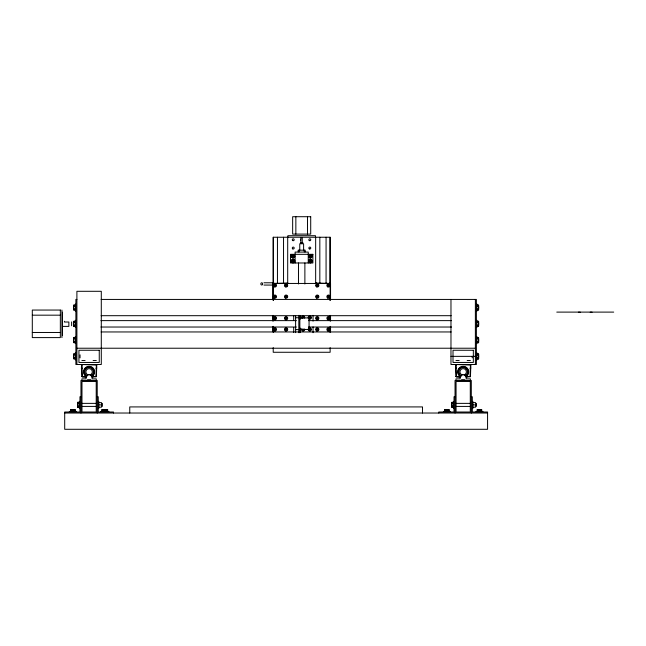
<?xml version="1.0" encoding="UTF-8"?>
<svg xmlns="http://www.w3.org/2000/svg" width="646" height="646" viewBox="0 0 646 646"><rect width="100%" height="100%" fill="white"/><g stroke="black" fill="none" stroke-linecap="round" stroke-linejoin="round"><path stroke-width="0.97" d="M75.324 304.92L73.83 304.92L73.62 307.561L73.83 310.201L75.324 310.201M75.324 321.183L73.83 321.183L73.62 323.824L73.83 326.464L75.324 326.464M75.324 337.454L73.83 337.454L73.62 340.095L73.83 342.735L75.324 342.735M75.324 353.717L73.83 353.717L73.62 356.358L73.83 358.998L75.324 358.998M79.393 407.529L77.891 407.529L77.69 404.889L77.891 402.248L79.393 402.248M77.69 406.875L77.891 406.213L79.393 406.213M453.468 407.529L451.974 407.529L451.764 404.889L451.974 402.248L453.468 402.248M476.942 310.201L478.444 310.201L478.646 307.561L478.444 304.92L476.942 304.92M476.942 321.183L478.444 321.183L478.646 323.824L478.444 326.464L476.942 326.464M478.646 321.845L478.444 322.507L476.942 322.507M476.942 337.454L478.444 337.454L478.646 340.095L478.444 342.735L476.942 342.735M478.646 342.073L478.444 342.735M476.942 353.717L478.444 353.717L478.646 356.358L478.444 358.998L476.942 358.998M478.646 354.371L478.444 355.034L476.942 355.034M478.646 358.336L478.444 358.998M90.698 374.623L92.055 376.973L95.963 376.4L96.375 365.063L81.816 364.489L81.412 368.01L81.816 376.57L86.136 376.973L87.493 374.623M96.206 364.893L96.375 364.489L96.779 364.893L96.375 376.57L92.055 376.973M273.387 283.037L273.218 283.449L273.621 283.037M273.621 283.449L273.791 283.037M315.757 283.037L315.587 283.449L315.991 283.037M315.991 283.449L316.16 283.037M329.977 299.05L330.55 298.638L330.55 283.449L315.587 283.037L315.183 283.449M329.977 331.834L330.55 331.422L330.55 326.674M464.773 374.623L466.129 376.973L470.046 376.4L470.45 365.063L455.898 364.489L455.487 368.01L455.898 376.57L460.218 376.973L461.575 374.623M470.28 364.893L470.45 364.489L470.853 364.893L470.45 376.57L466.129 376.973M73.676 341.742L75.324 341.411M77.891 402.248L77.891 403.572L79.393 403.572M73.676 309.208L75.324 308.885M73.83 337.454L73.83 338.77L75.324 338.77M73.676 358.005L75.324 357.674M478.589 305.913L476.942 306.244M478.444 326.464L478.444 325.148L476.942 325.148M85.902 376.57L86.532 376.287A5.12 5.12 0 0 1 85.175 368.559A5.12 5.12 0 0 1 93.024 368.559A5.12 5.12 0 0 1 91.659 376.287L93.008 375.762A5.531 5.531 0 0 0 93.008 367.937A5.531 5.531 0 0 0 85.183 367.937A5.531 5.531 0 0 0 85.183 375.762L86.007 376.392M283.449 283.449L283.683 283.037M325.818 283.449L326.06 283.037M459.984 376.57L460.614 376.287A5.12 5.12 0 0 1 459.249 368.559A5.12 5.12 0 0 1 467.098 368.559A5.12 5.12 0 0 1 465.734 376.287L467.082 375.762A5.531 5.531 0 0 0 467.082 367.937A5.531 5.531 0 0 0 459.258 367.937A5.531 5.531 0 0 0 459.258 375.762L460.081 376.392M82.397 376.57L81.985 364.893M86.758 380.494L87.573 379.686L90.626 379.686L91.433 380.494M273.387 299.05L272.814 298.638L272.814 283.449L287.769 283.037L288.181 283.449M272.814 316.233L273.387 315.821L272.814 316.233L272.814 320.981M456.472 376.57L456.068 364.893M460.832 380.494L461.648 379.686L464.7 379.686L465.516 380.494M283.053 283.449L283.586 283.037M81.412 368.01L81.816 367.84M81.816 368.414L82.228 368.244M96.375 365.063L96.779 364.893M81.816 376.57L82.228 376.4M81.889 380.494L81.889 378.895L86.055 378.895L86.055 377.296L87.816 374.753L90.375 374.753L92.136 377.296L92.136 378.895L96.302 378.895L96.302 380.494M455.487 368.01L455.898 367.84M455.898 368.414L456.302 368.244M470.45 365.063L470.853 364.893M455.898 376.57L456.302 376.4M455.971 380.494L455.971 378.895L460.13 378.895L460.13 377.296L461.89 374.753L464.458 374.753L466.218 377.296L466.218 378.895L470.377 378.895L470.377 380.494M72.828 409.952L75.122 409.952L70.543 409.952L72.828 409.952L72.828 411.454M105.363 409.952L107.648 409.952L103.069 409.952L105.363 409.952L105.363 411.454M445.764 409.75L444.626 409.952L449.196 409.952M478.872 409.806L481.722 409.952L477.152 409.952L478.29 409.75M446.346 409.806L447.476 409.806M300.398 242.807L302.958 242.807M263.98 282.786L273.654 282.786M272.814 283.449L330.55 283.449M263.98 285.064L272.757 285.064M272.814 298.638L273.621 298.638M329.735 298.638L330.55 298.638M76.898 299.429L75.881 299.429L75.881 364.489L101.293 364.489L101.293 291.298L76.898 291.298L76.898 364.489M101.107 299.429L476.385 299.429L476.385 364.489L450.973 364.489L450.973 299.429M75.324 306.244L73.676 305.913M476.942 308.885L478.589 309.208M556.771 312.107L613.7 312.107M578.372 312.188L580.294 312.188M590.161 312.188L592.083 312.188M32.3 315.175L60.344 315.175M101.107 315.692L451.158 315.692M330.55 316.233L329.977 315.821L330.55 316.233L330.55 320.981M295.618 317.743L298.823 317.743M299.752 317.921L309.063 317.921L309.063 329.444L299.752 329.444M100.913 320.626L296.385 320.626M308.473 320.626L451.546 320.626M75.324 322.507L73.676 322.176M75.324 325.148L73.83 325.148L73.83 326.464M62.46 326.392L68.864 326.392L68.864 322.015L64.447 322.015L64.447 321.264M100.913 327.029L296.385 327.029M308.473 327.029L451.546 327.029M295.618 329.621L298.823 329.621M299.841 329.517L301.739 329.202M272.814 326.674L272.814 331.422L273.621 331.422M329.735 331.422L330.55 331.422M101.107 331.955L451.158 331.955M32.3 332.472L60.344 332.472M476.942 338.77L478.444 338.77L478.444 337.454M476.942 341.411L478.589 341.742M76.898 348.226L475.375 348.226M75.324 355.034L73.676 354.711M450.973 356.358L475.375 356.358M476.942 357.674L478.589 358.005M81.889 360.533L85.094 360.533M93.097 360.533L96.302 360.533M455.971 360.533L459.169 360.533M467.179 360.533L470.377 360.533M82.228 376.973L86.136 376.973M456.302 376.973L460.218 376.973M80.96 396.757L79.951 396.757L79.951 412.011L64.697 412.011L64.697 429.291L487.568 429.291L487.568 412.011L472.323 412.011L472.323 396.757L471.305 396.757M97.231 396.757L98.249 396.757L98.249 412.011L113.494 412.011L113.494 413.028M455.042 396.757L454.025 396.757L454.025 412.011L438.779 412.011L438.779 413.028M98.798 402.603L101.47 402.603L101.47 407.182L98.798 407.182M472.88 402.603L475.545 402.603L475.545 407.182L472.88 407.182M81.396 403.37L96.399 403.37M455.47 403.37L470.482 403.37M451.974 403.572L453.468 403.572M98.798 404.889L101.47 404.889M472.88 404.889L475.545 404.889M451.974 406.213L453.468 406.213M81.396 406.415L96.399 406.415M455.47 406.415L470.482 406.415M69.275 411.454L76.381 411.454M100.574 411.454L108.916 411.454M443.358 411.454L450.464 411.454M475.884 411.454L482.99 411.454M64.697 413.028L487.568 413.028M448.049 409.75L448.631 409.806M106.42 409.952L101.842 409.952L106.42 409.75M470.45 367.84L470.853 368.01M470.046 368.244L470.45 368.414M455.487 364.893L455.898 365.063M470.046 376.4L470.45 376.57M96.375 367.84L96.779 368.01M95.963 368.244L96.375 368.414M81.412 364.893L81.816 365.063M95.963 376.4L96.375 376.57M319.77 283.037L320.303 283.449M329.735 283.037L330.138 283.449L329.977 283.037M287.365 283.037L287.769 283.449L287.607 283.037M272.814 331.422L273.387 331.834M319.673 283.037L319.907 283.449M277.304 283.037L277.538 283.449M451.974 407.529L451.764 402.636M77.891 407.529L77.69 402.636M469.876 376.57L470.046 376.973M329.565 283.037L329.735 283.449M287.195 283.037L287.365 283.449M95.802 376.57L95.963 376.973M303.822 317.985L303.014 316.855L302.441 318.115M303.741 328.975L303.168 330.235L302.36 329.113M481.722 411.454L481.722 409.75L477.152 409.75L477.152 411.454M479.437 409.952L479.437 411.454M478.646 305.308L478.646 309.814M478.646 321.571L478.646 326.077M478.646 337.842L478.646 342.348M478.646 354.105L478.646 358.611M476.942 304.008L476.942 311.114M476.942 320.271L476.942 327.377M476.942 336.542L476.942 343.648M476.942 352.805L476.942 359.911M476.482 403.37L476.482 406.415M475.375 299.429L475.375 364.489M472.88 401.336L472.88 408.442M472.226 356.358L472.226 357.884M471.305 413.028L471.305 380.494L455.042 380.494L455.042 413.028M453.468 401.336L453.468 408.442M449.196 411.454L449.196 409.75L444.626 409.75L444.626 411.454M446.911 409.952L446.911 411.454M422.516 413.028L422.516 406.923L129.757 406.923L129.757 413.028M330.138 300.463L330.138 237.244L273.218 237.244L273.218 300.463M330.138 315.369L330.138 320.981M330.138 326.335L330.138 332.327M330.138 347.629L330.138 352.272L273.218 352.272L273.218 347.629M330.066 237.244L330.066 284.272M330.066 298.274L330.066 300.277M326.069 237.244L326.069 283.271M319.827 237.244L319.827 283.271M315.66 237.244L315.66 283.271M315.466 237.607L315.466 235.701L287.898 235.701L287.898 237.607M313.052 315.361L313.052 321.135M313.052 326.916L313.052 332.698M308.239 262.979L308.239 252.085L295.117 252.085L295.117 262.979M307.504 216.709L307.504 234.094M305.203 251.875L305.203 250.172L298.161 250.172L298.161 251.875M304.88 262.979L304.88 283.998M304.274 250.172L304.274 251.875M303.604 250.172L303.604 243.768L299.76 243.768L299.76 250.172M302.247 242.807L302.247 238.003L300.834 238.003L300.834 242.807M300.099 315.482L300.099 317.121M300.099 317.404L300.099 319.326M300.099 328.039L300.099 329.961M300.099 330.243L300.099 332.165M299.841 315.361L299.841 332.698M299.074 250.172L299.074 251.875M298.823 315.361L298.823 332.698M298.476 262.979L298.476 283.998M295.852 216.709L295.852 234.094M295.618 315.644L295.618 332.65M293.696 315.434L293.696 319.964M293.696 327.401L293.696 332.335M287.696 237.244L287.696 283.271M283.537 237.244L283.537 283.271M277.449 237.244L277.449 283.271M273.29 237.244L273.29 284.272M273.29 298.274L273.29 300.277M273.218 315.369L273.218 320.981M273.218 326.335L273.218 332.327M107.648 411.454L107.648 409.75L101.842 409.75L101.842 411.454M103.069 409.75L103.069 411.454M102.407 403.37L102.407 406.415M98.798 401.336L98.798 408.442M97.231 413.028L97.231 380.494L80.96 380.494L80.96 413.028M80.039 354.832L80.039 357.884M79.393 401.336L79.393 408.442M75.324 304.008L75.324 311.114M75.324 320.271L75.324 327.377M75.324 336.542L75.324 343.648M75.324 352.805L75.324 359.911M75.122 411.454L75.122 409.75L70.543 409.75L70.543 411.454M73.62 305.308L73.62 309.814M73.62 321.571L73.62 326.077M73.62 337.842L73.62 342.348M73.62 354.105L73.62 358.611M71.625 321.91L71.625 325.745M62.46 312.139L62.46 335.516M61.943 310.056L61.943 337.6M286.582 284.611A0.961 0.961 0 0 1 286.679 286.202A0.961 0.961 0 0 1 285.169 285.685M285.169 285.193A0.961 0.961 0 0 1 285.847 284.515M285.847 297.572A0.961 0.961 0 0 1 285.266 296.167A0.961 0.961 0 0 1 286.776 295.965A0.961 0.961 0 0 1 286.582 297.475M318.187 285.685A0.961 0.961 0 0 1 316.677 286.202A0.961 0.961 0 0 1 316.782 284.611M317.509 284.515A0.961 0.961 0 0 1 318.187 285.193M316.782 297.475A0.961 0.961 0 0 1 316.58 295.965A0.961 0.961 0 0 1 318.09 296.167A0.961 0.961 0 0 1 317.509 297.572M286.582 317.396A0.961 0.961 0 0 1 286.776 318.906A0.961 0.961 0 0 1 285.266 318.704A0.961 0.961 0 0 1 285.847 317.299M318.187 329.678A0.961 0.961 0 0 1 316.71 330.219A0.961 0.961 0 0 1 316.71 328.644A0.961 0.961 0 0 1 318.187 329.177M317.509 317.299A0.961 0.961 0 0 1 318.09 318.704A0.961 0.961 0 0 1 316.58 318.906A0.961 0.961 0 0 1 316.782 317.396M285.169 329.177A0.961 0.961 0 0 1 286.646 328.644A0.961 0.961 0 0 1 286.646 330.219A0.961 0.961 0 0 1 285.169 329.678M301.545 318.066A1.599 1.599 0 0 1 303.087 316.047A1.599 1.599 0 0 1 304.637 318.066M302.255 318.131A0.961 0.961 0 0 1 302.611 316.815M303.337 316.726A0.961 0.961 0 0 1 304.016 317.404M308.417 328.644A1.599 1.599 0 0 1 311.114 328.523A1.599 1.599 0 0 1 310.08 331.018A1.599 1.599 0 0 1 308.255 329.024M310.282 316.815A0.961 0.961 0 0 1 310.565 318.236A0.961 0.961 0 0 1 309.119 318.333M308.966 318.131A0.961 0.961 0 0 1 309.797 316.693M308.255 318.066A1.599 1.599 0 0 1 310.08 316.072A1.599 1.599 0 0 1 311.114 318.567A1.599 1.599 0 0 1 308.417 318.454M304.016 329.694A0.961 0.961 0 0 1 302.845 330.372A0.961 0.961 0 0 1 302.166 329.194M304.637 329.024A1.599 1.599 0 0 1 303.087 331.043A1.599 1.599 0 0 1 301.545 329.024M300.689 240.247A0.961 0.961 0 0 1 300.689 239.286M292.372 255.428A1.058 1.058 0 0 1 293.801 255.517A1.058 1.058 0 0 1 293.833 256.947A1.058 1.058 0 0 1 292.412 257.108M292.081 260.596A1.058 1.058 0 0 1 293.72 260.249A1.058 1.058 0 0 1 293.631 261.921A1.058 1.058 0 0 1 292.04 261.404M310.96 257.092A1.058 1.058 0 0 1 309.482 256.89A1.058 1.058 0 0 1 309.684 255.412M311.259 260.556A1.058 1.058 0 0 0 309.604 260.281A1.058 1.058 0 0 0 309.765 261.953A1.058 1.058 0 0 0 311.332 261.355A0.961 0.961 0 0 1 309.846 261.888A0.961 0.961 0 0 1 309.644 260.378A0.961 0.961 0 0 1 311.154 260.572M311.001 256.93A0.961 0.961 0 0 1 309.563 256.833A0.961 0.961 0 0 1 309.846 255.42M310.807 255.42A0.961 0.961 0 0 1 311.001 255.574M292.202 260.572A0.961 0.961 0 0 1 293.712 260.378A0.961 0.961 0 0 1 293.518 261.888A0.961 0.961 0 0 1 292.105 261.299M292.355 255.574A0.961 0.961 0 0 1 293.712 255.574A0.961 0.961 0 0 1 293.712 256.93A0.961 0.961 0 0 1 292.355 256.93M88.268 374.946A3.198 3.198 0 0 1 86.475 370.013A3.198 3.198 0 0 1 91.716 370.013A3.198 3.198 0 0 1 89.923 374.946M86.903 375.649A4.385 4.385 0 0 1 85.74 369.036A4.385 4.385 0 0 1 92.451 369.036A4.385 4.385 0 0 1 91.288 375.649M86.661 376.077A4.877 4.877 0 0 1 85.361 368.721A4.877 4.877 0 0 1 92.83 368.721A4.877 4.877 0 0 1 91.538 376.077M462.342 374.946A3.198 3.198 0 0 1 460.55 370.013A3.198 3.198 0 0 1 465.798 370.013A3.198 3.198 0 0 1 464.006 374.946M460.978 375.649A4.385 4.385 0 0 1 459.815 369.036A4.385 4.385 0 0 1 466.533 369.036A4.385 4.385 0 0 1 465.362 375.649M460.735 376.077A4.877 4.877 0 0 1 459.435 368.721A4.877 4.877 0 0 1 466.913 368.721A4.877 4.877 0 0 1 465.613 376.077M292.961 255.453L292.307 255.921L293.114 257.051L293.76 256.583L292.961 255.453M292.961 260.257L292.307 260.726L293.114 261.848L293.688 260.588L292.961 260.257M310.25 255.453L309.595 255.921L310.403 257.051L311.049 256.583L310.25 255.453M274.816 284.644L274.243 285.903L274.97 286.235L275.543 284.975L274.816 284.644M310.25 260.257L309.595 260.726L310.403 261.848L311.049 261.388L310.25 260.257M286.025 284.644L285.37 285.104L286.178 286.235L286.751 284.975L286.025 284.644M274.816 295.852L274.243 297.112L274.97 297.443L275.543 296.183L274.816 295.852M286.025 295.852L285.37 296.312L286.178 297.443L286.824 296.974L286.025 295.852M317.186 284.644L316.613 285.903L317.339 286.235L317.913 284.975L317.186 284.644M274.816 317.428L274.162 317.889L274.97 319.019L275.624 318.559L274.816 317.428M328.394 284.644L327.813 285.903L328.548 286.235L329.194 285.774L328.394 284.644M286.025 317.428L285.443 318.688L286.178 319.019L286.824 318.559L286.025 317.428M317.186 295.852L316.613 297.112L317.339 297.443L317.993 296.974L317.186 295.852M274.816 328.636L274.243 329.896L274.97 330.227L275.543 328.967L274.816 328.636M328.394 295.852L327.813 297.112L328.548 297.443L329.194 296.974L328.394 295.852M286.025 328.636L285.37 329.097L286.178 330.227L286.751 328.967L286.025 328.636M309.725 316.855L309.071 317.315L309.878 318.446L310.451 317.186L309.725 316.855M317.186 317.428L316.613 318.688L317.339 319.019L317.993 318.559L317.186 317.428M309.725 328.644L309.071 329.113L309.878 330.235L310.524 329.775L309.725 328.644M328.394 317.428L327.74 317.889L328.548 319.019L329.194 318.559L328.394 317.428M317.186 328.636L316.532 329.097L317.339 330.227L317.993 329.759L317.186 328.636M328.394 328.636L327.74 329.097L328.548 330.227L329.194 329.759L328.394 328.636M310.71 216.709L292.654 216.709L292.654 234.094L310.71 234.094L310.71 216.709M312.882 254.33L290.474 254.33L290.474 262.979L312.882 262.979L312.882 254.33M60.344 310.056L32.3 310.056L32.3 337.6L60.344 337.6L60.344 310.056M99.258 350.253L78.933 350.253L78.933 362.454L99.258 362.454L99.258 350.253M473.34 350.253L453.007 350.253L453.007 362.454L473.34 362.454L473.34 350.253M96.214 381.511L81.977 381.511L81.977 412.011L96.214 412.011L96.214 381.511M470.288 381.511L456.06 381.511L456.06 412.011L470.288 412.011L470.288 381.511M274.413 286.275A0.961 0.961 0 0 0 275.85 285.443A0.961 0.961 0 0 0 274.413 284.611A0.961 0.961 0 0 0 274.413 286.275M274.413 297.475A0.961 0.961 0 0 0 275.85 296.643A0.961 0.961 0 0 0 274.413 295.811A0.961 0.961 0 0 0 274.413 297.475M327.99 286.275A0.961 0.961 0 0 0 329.428 285.443A0.961 0.961 0 0 0 327.99 284.611A0.961 0.961 0 0 0 327.99 286.275M327.99 297.475A0.961 0.961 0 0 0 329.428 296.643A0.961 0.961 0 0 0 327.99 295.811A0.961 0.961 0 0 0 327.99 297.475M327.99 319.059A0.961 0.961 0 0 0 329.428 318.228A0.961 0.961 0 0 0 327.99 317.396A0.961 0.961 0 0 0 327.99 319.059M327.99 330.259A0.961 0.961 0 0 0 329.428 329.428A0.961 0.961 0 0 0 327.99 328.596A0.961 0.961 0 0 0 327.99 330.259M274.413 319.059A0.961 0.961 0 0 0 275.85 318.228A0.961 0.961 0 0 0 274.413 317.396A0.961 0.961 0 0 0 274.413 319.059M274.413 330.259A0.961 0.961 0 0 0 275.85 329.428A0.961 0.961 0 0 0 274.413 328.596A0.961 0.961 0 0 0 274.413 330.259M327.667 330.817A1.599 1.599 0 0 0 330.066 329.428A1.599 1.599 0 0 0 327.667 328.047A1.599 1.599 0 0 0 327.667 330.817M316.459 330.817A1.599 1.599 0 0 0 318.866 329.428A1.599 1.599 0 0 0 316.459 328.047A1.599 1.599 0 0 0 316.459 330.817M316.459 319.608A1.599 1.599 0 0 0 318.866 318.228A1.599 1.599 0 0 0 316.459 316.839A1.599 1.599 0 0 0 316.459 319.608M327.667 319.608A1.599 1.599 0 0 0 330.066 318.228A1.599 1.599 0 0 0 327.667 316.839A1.599 1.599 0 0 0 327.667 319.608M309.321 330.276A0.961 0.961 0 0 0 310.758 329.444A0.961 0.961 0 0 0 309.321 328.612A0.961 0.961 0 0 0 309.321 330.276M285.298 298.032A1.599 1.599 0 0 0 287.696 296.643A1.599 1.599 0 0 0 285.298 295.262A1.599 1.599 0 0 0 285.298 298.032M274.09 298.032A1.599 1.599 0 0 0 276.496 296.643A1.599 1.599 0 0 0 274.09 295.262A1.599 1.599 0 0 0 274.09 298.032M274.09 286.824A1.599 1.599 0 0 0 276.496 285.443A1.599 1.599 0 0 0 274.09 284.054A1.599 1.599 0 0 0 274.09 286.824M285.298 286.824A1.599 1.599 0 0 0 287.696 285.443A1.599 1.599 0 0 0 285.298 284.054A1.599 1.599 0 0 0 285.298 286.824M327.667 298.032A1.599 1.599 0 0 0 330.066 296.643A1.599 1.599 0 0 0 327.667 295.262A1.599 1.599 0 0 0 327.667 298.032M316.459 298.032A1.599 1.599 0 0 0 318.866 296.643A1.599 1.599 0 0 0 316.459 295.262A1.599 1.599 0 0 0 316.459 298.032M316.459 286.824A1.599 1.599 0 0 0 318.866 285.443A1.599 1.599 0 0 0 316.459 284.054A1.599 1.599 0 0 0 316.459 286.824M327.667 286.824A1.599 1.599 0 0 0 330.066 285.443A1.599 1.599 0 0 0 327.667 284.054A1.599 1.599 0 0 0 327.667 286.824M285.298 330.817A1.599 1.599 0 0 0 287.696 329.428A1.599 1.599 0 0 0 285.298 328.047A1.599 1.599 0 0 0 285.298 330.817M274.09 330.817A1.599 1.599 0 0 0 276.496 329.428A1.599 1.599 0 0 0 274.09 328.047A1.599 1.599 0 0 0 274.09 330.817M274.09 319.608A1.599 1.599 0 0 0 276.496 318.228A1.599 1.599 0 0 0 274.09 316.839A1.599 1.599 0 0 0 274.09 319.608M285.298 319.608A1.599 1.599 0 0 0 287.696 318.228A1.599 1.599 0 0 0 285.298 316.839A1.599 1.599 0 0 0 285.298 319.608M309.329 240.595A0.961 0.961 0 0 0 310.774 239.763A0.961 0.961 0 0 0 309.329 238.931A0.961 0.961 0 0 0 309.329 240.595M292.67 240.538A0.961 0.961 0 0 0 294.188 239.868A0.961 0.961 0 0 0 292.848 238.883A0.961 0.961 0 0 0 292.67 240.538M292.751 248.88A0.961 0.961 0 0 0 294.196 248.048A0.961 0.961 0 0 0 292.751 247.216A0.961 0.961 0 0 0 292.751 248.88M309.329 248.88A0.961 0.961 0 0 0 310.774 248.048A0.961 0.961 0 0 0 309.329 247.216A0.961 0.961 0 0 0 309.329 248.88M309.264 257.657A1.76 1.76 0 0 0 312.075 256.47A1.76 1.76 0 0 0 309.636 254.629A1.76 1.76 0 0 0 309.264 257.657M309.272 262.462A1.76 1.76 0 0 0 312.075 261.259A1.76 1.76 0 0 0 309.628 259.434A1.76 1.76 0 0 0 309.272 262.462M291.879 257.576A1.76 1.76 0 0 0 294.762 256.591A1.76 1.76 0 0 0 292.468 254.581A1.76 1.76 0 0 0 291.879 257.576M292.065 262.526A1.76 1.76 0 0 0 294.794 261.162A1.76 1.76 0 0 0 292.25 259.482A1.76 1.76 0 0 0 292.065 262.526M309.523 262.438A1.599 1.599 0 0 0 311.921 261.057A1.599 1.599 0 0 0 309.523 259.668A1.599 1.599 0 0 0 309.523 262.438M309.523 257.641A1.599 1.599 0 0 0 311.921 256.252A1.599 1.599 0 0 0 309.523 254.863A1.599 1.599 0 0 0 309.523 257.641M292.234 262.438A1.599 1.599 0 0 0 294.633 261.057A1.599 1.599 0 0 0 292.234 259.668A1.599 1.599 0 0 0 292.234 262.438M292.234 257.641A1.599 1.599 0 0 0 294.633 256.252A1.599 1.599 0 0 0 292.234 254.863A1.599 1.599 0 0 0 292.234 257.641M262.51 284.45A1.114 0.896 -90 0 0 261.735 282.786A1.114 0.896 -90 0 0 260.952 284.45A1.114 0.896 -90 0 0 262.51 284.45"/></g></svg>
